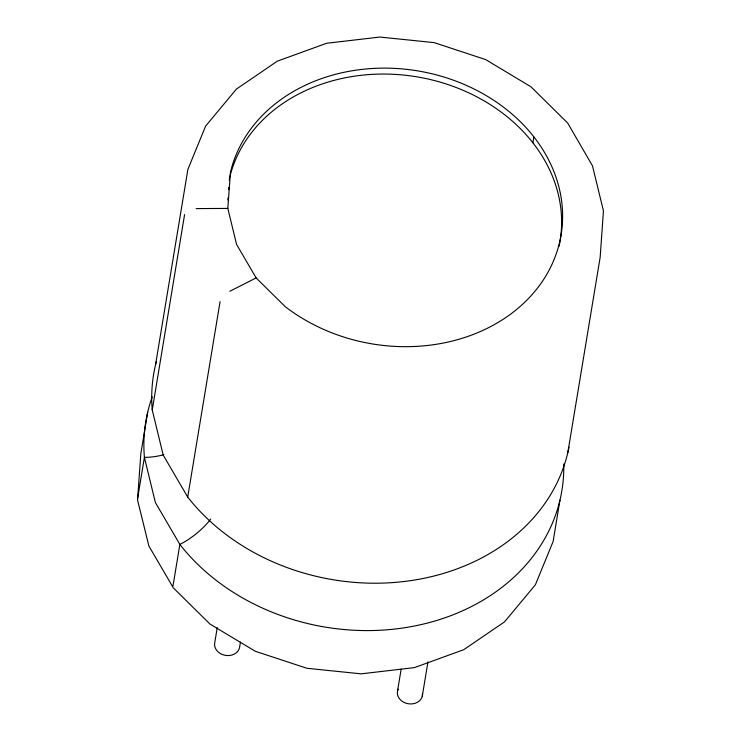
<?xml version="1.0" encoding="UTF-8"?>
<svg xmlns="http://www.w3.org/2000/svg" width="741" height="741" viewBox="0 0 741 741"><rect width="100%" height="100%" fill="white"/><g stroke="black" fill="none" stroke-linecap="round" stroke-linejoin="round"><path stroke-width="1.11" d="M559.974 500.055L553.11 541.504L535.391 584.779L504.565 621.838L463.699 649.718L414.376 667.622L361.126 673.847L306.885 668.271L255.33 651.293L209.99 624.061L173.301 587.826L148.895 546.034L137.548 499.99L140.836 453.631L147.7 412.181M227.885 199.977L228.052 197.69M228.636 189.687L228.802 187.399M229.312 180.545L229.478 178.257A168.337 138.391 9.4 0 1 424.528 78.259A168.337 138.391 9.4 0 1 559.075 246.207M227.82 208.416L230.451 172.329A168.337 138.391 9.4 0 1 454.937 80.75A168.337 138.391 9.4 0 1 538.744 286.461A168.337 138.391 9.4 0 1 285.155 306.598L256.136 277.912L236.583 244.428L227.82 208.416L196.133 208.601M155.536 364.804L187.89 169.393L205.609 126.118L236.435 89.059L277.301 61.179L326.624 43.265L379.874 37.05L434.115 42.617L485.67 59.595L531.01 86.827L567.699 123.071L592.485 165.836L603.452 210.907L600.164 257.257L567.81 452.677M137.539 498.832L144.402 457.382A210.87 173.366 9.4 0 1 152.201 396.944M569.005 447.175A210.87 173.366 9.4 0 1 407.05 581.139A210.87 173.366 9.4 0 1 187.714 497.072L163.215 455.122L152.238 410.005L184.592 214.594M173.005 585.899L179.868 544.44L155.369 502.491L144.402 457.382A42.172 23.499 -4.9 0 0 163.854 454.678M187.714 497.072L220.068 301.652M217.243 627.646L214.788 642.475A12.653 10.402 9.4 0 0 224.764 655.239A12.653 10.402 9.4 0 0 239.519 647.745L240.464 642.039M397.565 690.844L401.15 669.16M422.296 696.114L427.965 661.88M532.899 142.818L533.881 136.89M229.821 291.278L256.136 277.912M422.5 693.409A12.653 10.402 9.4 0 1 408.078 703.718A12.653 10.402 9.4 0 1 398.167 689.121M563.762 463.931A210.87 173.366 9.4 0 1 417.174 625.46A210.87 173.366 9.4 0 1 179.868 544.44A42.172 17.895 -38 0 0 210.713 519.006M152.238 410.005A210.87 173.366 9.4 0 1 156.351 361.534"/></g></svg>
